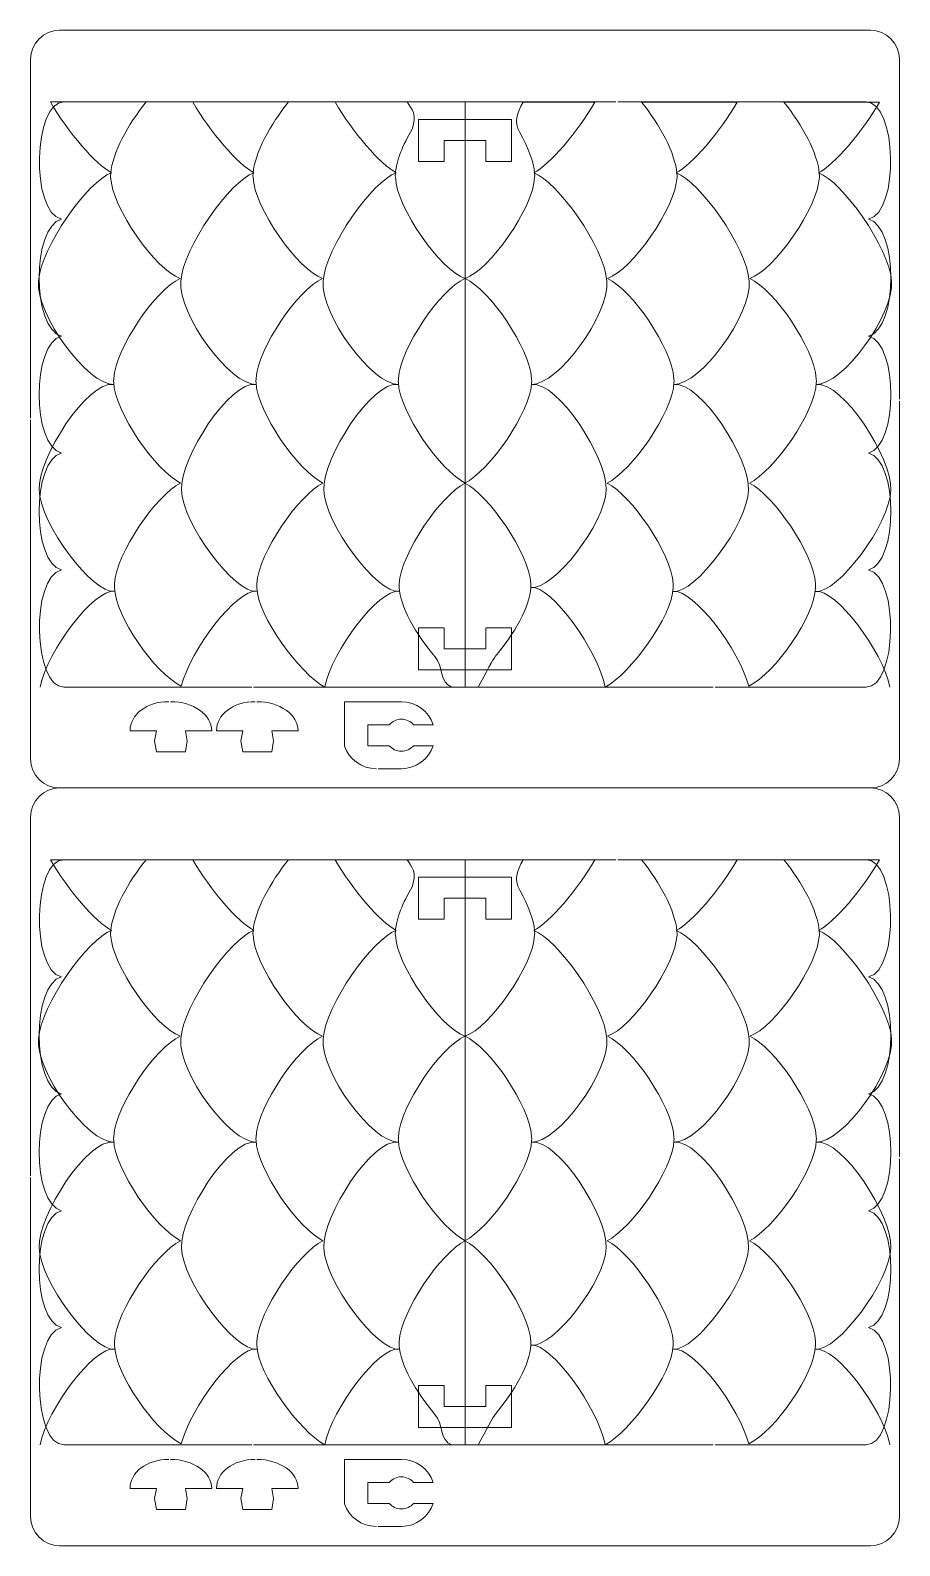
# Model space of a CAD drawing. Header units: centimetres. Extents: x -41 to 41, y -55 to 55.
# Drawn here: x -40.55 to -15.69, y 7.33 to 50.66 of the extents above; entities that cross this region are included whole.
import ezdxf

# ---------------------------------------------------------------- set-up
doc = ezdxf.new("R2010")
doc.units = ezdxf.units.CM
doc.header["$MEASUREMENT"] = 0
doc.layers.add('layer 1', color=7, linetype='Continuous')

msp = doc.modelspace()

# ---------------------------------------------------------------- linework, layer by layer
at = {"layer": 'layer 1', "color": 250, "lineweight": 9}
for points, knots in [([(-40.53653, 39.57128), (-40.53653, 39.57128), (-40.53653, 49.8269), (-40.53653, 49.8269), (-40.53653, 49.8269), (-40.53653, 50.28705), (-40.16585, 50.66023), (-39.70875, 50.66023), (-39.70875, 50.66023), (-39.70875, 50.66023), (-16.53098, 50.66023), (-16.53098, 50.66023), (-16.53098, 50.66023), (-16.07388, 50.66023), (-15.7032, 50.28705), (-15.7032, 49.8269), (-15.7032, 49.8269), (-15.7032, 49.8269), (-15.7032, 40.10858), (-15.7032, 40.10858)], [0, 0, 0, 0, 0.16666667, 0.16666667, 0.16666667, 0.16666667, 0.33333333, 0.33333333, 0.33333333, 0.33333333, 0.5, 0.5, 0.5, 0.5, 0.66666667, 0.66666667, 0.66666667, 0.66666667, 1, 1, 1, 1]), ([(-34.21795, 31.87748), (-34.21795, 31.87748), (-39.58737, 31.87692), (-39.58737, 31.87692), (-39.58737, 31.87692), (-40.46885, 31.87693), (-40.54613, 35.01233), (-39.65688, 35.22862), (-39.65688, 35.22862), (-40.50463, 35.43485), (-40.50468, 38.3656), (-39.65692, 38.5719), (-39.65692, 38.5719), (-40.50465, 38.77825), (-40.50467, 41.70885), (-39.65692, 41.91518), (-39.65692, 41.91518), (-40.50465, 42.12153), (-40.50468, 45.05215), (-39.65692, 45.25847), (-39.65692, 45.25847), (-40.5461, 45.47483), (-40.46883, 48.61022), (-39.58737, 48.61022), (-39.58737, 48.61022), (-39.58737, 48.61022), (-35.68938, 48.61022), (-35.68938, 48.61022)], [0, 0, 0, 0, 0.125, 0.125, 0.125, 0.125, 0.25, 0.25, 0.25, 0.25, 0.375, 0.375, 0.375, 0.375, 0.5, 0.5, 0.5, 0.5, 0.625, 0.625, 0.625, 0.625, 0.75, 0.75, 0.75, 0.75, 1, 1, 1, 1]), ([(-21.02163, 31.87672), (-21.02163, 31.87672), (-28.11992, 31.87798), (-28.11992, 31.87798), (-28.11992, 31.87798), (-28.11992, 31.87798), (-28.11993, 32.37528), (-28.11993, 32.37528), (-28.11993, 32.37528), (-28.11993, 32.37528), (-26.7866, 32.37528), (-26.7866, 32.37528), (-26.7866, 32.37528), (-26.7866, 32.37528), (-26.7866, 33.57527), (-26.7866, 33.57527), (-26.7866, 33.57527), (-26.7866, 33.57527), (-27.51995, 33.5753), (-27.51995, 33.5753), (-27.51995, 33.5753), (-27.51995, 33.5753), (-27.51993, 32.97682), (-27.51993, 32.97682), (-27.51993, 32.97682), (-27.51993, 32.97682), (-28.71992, 32.97685), (-28.71992, 32.97685), (-28.71992, 32.97685), (-28.71992, 32.97685), (-28.71993, 33.57525), (-28.71993, 33.57525), (-28.71993, 33.57525), (-28.71993, 33.57525), (-29.45327, 33.57528), (-29.45327, 33.57528), (-29.45327, 33.57528), (-29.45327, 33.57528), (-29.45325, 32.37528), (-29.45325, 32.37528), (-29.45325, 32.37528), (-29.45325, 32.37528), (-28.11993, 32.37528), (-28.11993, 32.37528), (-28.11993, 32.37528), (-28.11993, 32.37528), (-28.11993, 47.51018), (-28.11993, 47.51018), (-28.11993, 47.51018), (-28.11993, 47.51018), (-27.5199, 47.51017), (-27.5199, 47.51017), (-27.5199, 47.51017), (-27.5199, 47.51017), (-27.51992, 46.91173), (-27.51992, 46.91173), (-27.51992, 46.91173), (-27.51992, 46.91173), (-26.7866, 46.91172), (-26.7866, 46.91172), (-26.7866, 46.91172), (-26.7866, 46.91172), (-26.7866, 48.11168), (-26.7866, 48.11168), (-26.7866, 48.11168), (-26.7866, 48.11168), (-29.45327, 48.11173), (-29.45327, 48.11173), (-29.45327, 48.11173), (-29.45327, 48.11173), (-29.45327, 46.91172), (-29.45327, 46.91172), (-29.45327, 46.91172), (-29.45327, 46.91172), (-28.71993, 46.91172), (-28.71993, 46.91172), (-28.71993, 46.91172), (-28.71993, 46.91172), (-28.71995, 47.51018), (-28.71995, 47.51018), (-28.71995, 47.51018), (-28.71995, 47.51018), (-28.11993, 47.51018), (-28.11993, 47.51018), (-28.11993, 47.51018), (-28.11993, 47.51018), (-28.11993, 48.61015), (-28.11993, 48.61015), (-28.11993, 48.61015), (-28.11993, 48.61015), (-23.80353, 48.61015), (-23.80353, 48.61015)], [0, 0, 0, 0, 0.04166667, 0.04166667, 0.04166667, 0.04166667, 0.08333333, 0.08333333, 0.08333333, 0.08333333, 0.125, 0.125, 0.125, 0.125, 0.16666667, 0.16666667, 0.16666667, 0.16666667, 0.20833333, 0.20833333, 0.20833333, 0.20833333, 0.25, 0.25, 0.25, 0.25, 0.29166667, 0.29166667, 0.29166667, 0.29166667, 0.33333333, 0.33333333, 0.33333333, 0.33333333, 0.375, 0.375, 0.375, 0.375, 0.41666667, 0.41666667, 0.41666667, 0.41666667, 0.45833333, 0.45833333, 0.45833333, 0.45833333, 0.5, 0.5, 0.5, 0.5, 0.54166667, 0.54166667, 0.54166667, 0.54166667, 0.58333333, 0.58333333, 0.58333333, 0.58333333, 0.625, 0.625, 0.625, 0.625, 0.66666667, 0.66666667, 0.66666667, 0.66666667, 0.70833333, 0.70833333, 0.70833333, 0.70833333, 0.75, 0.75, 0.75, 0.75, 0.79166667, 0.79166667, 0.79166667, 0.79166667, 0.83333333, 0.83333333, 0.83333333, 0.83333333, 0.875, 0.875, 0.875, 0.875, 0.91666667, 0.91666667, 0.91666667, 0.91666667, 1, 1, 1, 1]), ([(-23.75463, 48.61017), (-23.75463, 48.61017), (-16.6525, 48.6102), (-16.6525, 48.6102), (-16.6525, 48.6102), (-15.771, 48.61022), (-15.69375, 45.47485), (-16.58295, 45.25848), (-16.58295, 45.25848), (-15.73518, 45.05212), (-15.73522, 42.12158), (-16.58295, 41.91518), (-16.58295, 41.91518), (-15.73518, 41.70885), (-15.73522, 38.77825), (-16.58295, 38.57192), (-16.58295, 38.57192), (-15.73518, 38.3656), (-15.73522, 35.43485), (-16.58298, 35.22862), (-16.58298, 35.22862), (-15.69375, 35.01233), (-15.77102, 31.87693), (-16.6525, 31.87693), (-16.6525, 31.87693), (-16.6525, 31.87693), (-20.97202, 31.87672), (-20.97202, 31.87672)], [0, 0, 0, 0, 0.125, 0.125, 0.125, 0.125, 0.25, 0.25, 0.25, 0.25, 0.375, 0.375, 0.375, 0.375, 0.5, 0.5, 0.5, 0.5, 0.625, 0.625, 0.625, 0.625, 0.75, 0.75, 0.75, 0.75, 1, 1, 1, 1]), ([(-15.7032, 40.05898), (-15.7032, 40.05898), (-15.7032, 29.8269), (-15.7032, 29.8269), (-15.7032, 29.8269), (-15.7032, 29.36675), (-16.07388, 28.99357), (-16.53098, 28.99357), (-16.53098, 28.99357), (-16.53098, 28.99357), (-27.90187, 28.99357), (-27.90187, 28.99357), (-27.90187, 28.99357), (-27.90187, 28.99357), (-39.70875, 28.99357), (-39.70875, 28.99357), (-39.70875, 28.99357), (-40.16585, 28.99357), (-40.53653, 29.36675), (-40.53653, 29.8269), (-40.53653, 29.8269), (-40.53653, 29.8269), (-40.53653, 39.52167), (-40.53653, 39.52167)], [0, 0, 0, 0, 0.14285714, 0.14285714, 0.14285714, 0.14285714, 0.28571429, 0.28571429, 0.28571429, 0.28571429, 0.42857143, 0.42857143, 0.42857143, 0.42857143, 0.57142857, 0.57142857, 0.57142857, 0.57142857, 0.71428571, 0.71428571, 0.71428571, 0.71428571, 1, 1, 1, 1]), ([(-36.58403, 31.46168), (-37.22825, 31.46168), (-37.69317, 31.08852), (-37.69317, 30.62835), (-37.69317, 30.62835), (-37.69317, 30.62835), (-36.94317, 30.62835), (-36.94317, 30.62835), (-36.94317, 30.62835), (-36.94317, 30.62835), (-36.99317, 30.34022), (-36.99317, 30.34022), (-36.99317, 30.34022), (-36.99317, 30.34022), (-36.94317, 30.02835), (-36.94317, 30.02835), (-36.94317, 30.02835), (-36.94317, 30.02835), (-36.10983, 30.02835), (-36.10983, 30.02835), (-36.10983, 30.02835), (-36.10983, 30.02835), (-36.05983, 30.34022), (-36.05983, 30.34022), (-36.05983, 30.34022), (-36.05983, 30.34022), (-36.10983, 30.62835), (-36.10983, 30.62835), (-36.10983, 30.62835), (-36.10983, 30.62835), (-35.35983, 30.62835), (-35.35983, 30.62835), (-35.35983, 30.62835), (-35.35983, 31.08852), (-35.89145, 31.46168), (-36.53567, 31.46168)], [0, 0, 0, 0, 0.1, 0.1, 0.1, 0.1, 0.2, 0.2, 0.2, 0.2, 0.3, 0.3, 0.3, 0.3, 0.4, 0.4, 0.4, 0.4, 0.5, 0.5, 0.5, 0.5, 0.6, 0.6, 0.6, 0.6, 0.7, 0.7, 0.7, 0.7, 0.8, 0.8, 0.8, 0.8, 1, 1, 1, 1]), ([(-34.11457, 31.46168), (-34.75878, 31.46168), (-35.2237, 31.08852), (-35.2237, 30.62835), (-35.2237, 30.62835), (-35.2237, 30.62835), (-34.4737, 30.62835), (-34.4737, 30.62835), (-34.4737, 30.62835), (-34.4737, 30.62835), (-34.5237, 30.34022), (-34.5237, 30.34022), (-34.5237, 30.34022), (-34.5237, 30.34022), (-34.4737, 30.02835), (-34.4737, 30.02835), (-34.4737, 30.02835), (-34.4737, 30.02835), (-33.64037, 30.02835), (-33.64037, 30.02835), (-33.64037, 30.02835), (-33.64037, 30.02835), (-33.59037, 30.34022), (-33.59037, 30.34022), (-33.59037, 30.34022), (-33.59037, 30.34022), (-33.64037, 30.62835), (-33.64037, 30.62835), (-33.64037, 30.62835), (-33.64037, 30.62835), (-32.89037, 30.62835), (-32.89037, 30.62835), (-32.89037, 30.62835), (-32.89037, 31.08852), (-33.42198, 31.46168), (-34.0662, 31.46168)], [0, 0, 0, 0, 0.1, 0.1, 0.1, 0.1, 0.2, 0.2, 0.2, 0.2, 0.3, 0.3, 0.3, 0.3, 0.4, 0.4, 0.4, 0.4, 0.5, 0.5, 0.5, 0.5, 0.6, 0.6, 0.6, 0.6, 0.7, 0.7, 0.7, 0.7, 0.8, 0.8, 0.8, 0.8, 1, 1, 1, 1]), ([(-30.65277, 29.54502), (-31.07718, 29.54502), (-31.43715, 29.82105), (-31.5631, 30.18768), (-31.5631, 30.18768), (-31.5631, 30.18768), (-31.5631, 31.46168), (-31.5631, 31.46168), (-31.5631, 31.46168), (-31.5631, 31.46168), (-29.9381, 31.46168), (-29.9381, 31.46168), (-29.9381, 31.46168), (-29.51372, 31.46168), (-29.15378, 31.1856), (-29.0278, 30.80335), (-29.0278, 30.80335), (-29.0278, 30.80335), (-29.59165, 30.80335), (-29.59165, 30.80335), (-29.59165, 30.80335), (-29.67568, 30.90032), (-29.79973, 30.96168), (-29.9381, 30.96168), (-29.9381, 30.96168), (-30.07647, 30.96168), (-30.20052, 30.90032), (-30.28455, 30.80335), (-30.28455, 30.80335), (-30.28455, 30.80335), (-30.89643, 30.80335), (-30.89643, 30.80335), (-30.89643, 30.80335), (-30.89643, 30.80335), (-30.89643, 30.20335), (-30.89643, 30.20335), (-30.89643, 30.20335), (-30.89643, 30.20335), (-30.28462, 30.20335), (-30.28462, 30.20335), (-30.28462, 30.20335), (-30.20057, 30.10633), (-30.0765, 30.04502), (-29.9381, 30.04502), (-29.9381, 30.04502), (-29.7997, 30.04502), (-29.67563, 30.10633), (-29.59158, 30.20335), (-29.59158, 30.20335), (-29.59158, 30.20335), (-29.02777, 30.20335), (-29.02777, 30.20335), (-29.02777, 30.20335), (-29.15372, 29.82105), (-29.51368, 29.54502), (-29.9381, 29.54502), (-29.9381, 29.54502), (-29.9381, 29.54502), (-30.60437, 29.54502), (-30.60437, 29.54502)], [0, 0, 0, 0, 0.0625, 0.0625, 0.0625, 0.0625, 0.125, 0.125, 0.125, 0.125, 0.1875, 0.1875, 0.1875, 0.1875, 0.25, 0.25, 0.25, 0.25, 0.3125, 0.3125, 0.3125, 0.3125, 0.375, 0.375, 0.375, 0.375, 0.4375, 0.4375, 0.4375, 0.4375, 0.5, 0.5, 0.5, 0.5, 0.5625, 0.5625, 0.5625, 0.5625, 0.625, 0.625, 0.625, 0.625, 0.6875, 0.6875, 0.6875, 0.6875, 0.75, 0.75, 0.75, 0.75, 0.8125, 0.8125, 0.8125, 0.8125, 0.875, 0.875, 0.875, 0.875, 1, 1, 1, 1]), ([(-40.53653, 17.90462), (-40.53653, 17.90462), (-40.53653, 28.16023), (-40.53653, 28.16023), (-40.53653, 28.16023), (-40.53653, 28.62038), (-40.16585, 28.99357), (-39.70875, 28.99357), (-39.70875, 28.99357), (-39.70875, 28.99357), (-16.53098, 28.99357), (-16.53098, 28.99357), (-16.53098, 28.99357), (-16.07388, 28.99357), (-15.7032, 28.62038), (-15.7032, 28.16023), (-15.7032, 28.16023), (-15.7032, 28.16023), (-15.7032, 18.44192), (-15.7032, 18.44192)], [0, 0, 0, 0, 0.16666667, 0.16666667, 0.16666667, 0.16666667, 0.33333333, 0.33333333, 0.33333333, 0.33333333, 0.5, 0.5, 0.5, 0.5, 0.66666667, 0.66666667, 0.66666667, 0.66666667, 1, 1, 1, 1]), ([(-34.21795, 10.21082), (-34.21795, 10.21082), (-39.58737, 10.21025), (-39.58737, 10.21025), (-39.58737, 10.21025), (-40.46885, 10.21027), (-40.54613, 13.34567), (-39.65688, 13.56195), (-39.65688, 13.56195), (-40.50463, 13.76818), (-40.50468, 16.69893), (-39.65692, 16.90523), (-39.65692, 16.90523), (-40.50465, 17.11158), (-40.50467, 20.04218), (-39.65692, 20.24852), (-39.65692, 20.24852), (-40.50465, 20.45487), (-40.50468, 23.38548), (-39.65692, 23.5918), (-39.65692, 23.5918), (-40.5461, 23.80817), (-40.46883, 26.94355), (-39.58737, 26.94355), (-39.58737, 26.94355), (-39.58737, 26.94355), (-35.68938, 26.94355), (-35.68938, 26.94355)], [0, 0, 0, 0, 0.125, 0.125, 0.125, 0.125, 0.25, 0.25, 0.25, 0.25, 0.375, 0.375, 0.375, 0.375, 0.5, 0.5, 0.5, 0.5, 0.625, 0.625, 0.625, 0.625, 0.75, 0.75, 0.75, 0.75, 1, 1, 1, 1]), ([(-21.02163, 10.21005), (-21.02163, 10.21005), (-28.11992, 10.21132), (-28.11992, 10.21132), (-28.11992, 10.21132), (-28.11992, 10.21132), (-28.11993, 10.70862), (-28.11993, 10.70862), (-28.11993, 10.70862), (-28.11993, 10.70862), (-26.7866, 10.70862), (-26.7866, 10.70862), (-26.7866, 10.70862), (-26.7866, 10.70862), (-26.7866, 11.9086), (-26.7866, 11.9086), (-26.7866, 11.9086), (-26.7866, 11.9086), (-27.51995, 11.90863), (-27.51995, 11.90863), (-27.51995, 11.90863), (-27.51995, 11.90863), (-27.51993, 11.31015), (-27.51993, 11.31015), (-27.51993, 11.31015), (-27.51993, 11.31015), (-28.71992, 11.31018), (-28.71992, 11.31018), (-28.71992, 11.31018), (-28.71992, 11.31018), (-28.71993, 11.90858), (-28.71993, 11.90858), (-28.71993, 11.90858), (-28.71993, 11.90858), (-29.45327, 11.90862), (-29.45327, 11.90862), (-29.45327, 11.90862), (-29.45327, 11.90862), (-29.45325, 10.70862), (-29.45325, 10.70862), (-29.45325, 10.70862), (-29.45325, 10.70862), (-28.11993, 10.70862), (-28.11993, 10.70862), (-28.11993, 10.70862), (-28.11993, 10.70862), (-28.11993, 25.84352), (-28.11993, 25.84352), (-28.11993, 25.84352), (-28.11993, 25.84352), (-27.5199, 25.8435), (-27.5199, 25.8435), (-27.5199, 25.8435), (-27.5199, 25.8435), (-27.51992, 25.24507), (-27.51992, 25.24507), (-27.51992, 25.24507), (-27.51992, 25.24507), (-26.7866, 25.24505), (-26.7866, 25.24505), (-26.7866, 25.24505), (-26.7866, 25.24505), (-26.7866, 26.44502), (-26.7866, 26.44502), (-26.7866, 26.44502), (-26.7866, 26.44502), (-29.45327, 26.44507), (-29.45327, 26.44507), (-29.45327, 26.44507), (-29.45327, 26.44507), (-29.45327, 25.24505), (-29.45327, 25.24505), (-29.45327, 25.24505), (-29.45327, 25.24505), (-28.71993, 25.24505), (-28.71993, 25.24505), (-28.71993, 25.24505), (-28.71993, 25.24505), (-28.71995, 25.84352), (-28.71995, 25.84352), (-28.71995, 25.84352), (-28.71995, 25.84352), (-28.11993, 25.84352), (-28.11993, 25.84352), (-28.11993, 25.84352), (-28.11993, 25.84352), (-28.11993, 26.94348), (-28.11993, 26.94348), (-28.11993, 26.94348), (-28.11993, 26.94348), (-23.80353, 26.94348), (-23.80353, 26.94348)], [0, 0, 0, 0, 0.04166667, 0.04166667, 0.04166667, 0.04166667, 0.08333333, 0.08333333, 0.08333333, 0.08333333, 0.125, 0.125, 0.125, 0.125, 0.16666667, 0.16666667, 0.16666667, 0.16666667, 0.20833333, 0.20833333, 0.20833333, 0.20833333, 0.25, 0.25, 0.25, 0.25, 0.29166667, 0.29166667, 0.29166667, 0.29166667, 0.33333333, 0.33333333, 0.33333333, 0.33333333, 0.375, 0.375, 0.375, 0.375, 0.41666667, 0.41666667, 0.41666667, 0.41666667, 0.45833333, 0.45833333, 0.45833333, 0.45833333, 0.5, 0.5, 0.5, 0.5, 0.54166667, 0.54166667, 0.54166667, 0.54166667, 0.58333333, 0.58333333, 0.58333333, 0.58333333, 0.625, 0.625, 0.625, 0.625, 0.66666667, 0.66666667, 0.66666667, 0.66666667, 0.70833333, 0.70833333, 0.70833333, 0.70833333, 0.75, 0.75, 0.75, 0.75, 0.79166667, 0.79166667, 0.79166667, 0.79166667, 0.83333333, 0.83333333, 0.83333333, 0.83333333, 0.875, 0.875, 0.875, 0.875, 0.91666667, 0.91666667, 0.91666667, 0.91666667, 1, 1, 1, 1]), ([(-23.75463, 26.9435), (-23.75463, 26.9435), (-16.6525, 26.94353), (-16.6525, 26.94353), (-16.6525, 26.94353), (-15.771, 26.94355), (-15.69375, 23.80818), (-16.58295, 23.59182), (-16.58295, 23.59182), (-15.73518, 23.38545), (-15.73522, 20.45492), (-16.58295, 20.24852), (-16.58295, 20.24852), (-15.73518, 20.04218), (-15.73522, 17.11158), (-16.58295, 16.90525), (-16.58295, 16.90525), (-15.73518, 16.69893), (-15.73522, 13.76818), (-16.58298, 13.56195), (-16.58298, 13.56195), (-15.69375, 13.34567), (-15.77102, 10.21027), (-16.6525, 10.21027), (-16.6525, 10.21027), (-16.6525, 10.21027), (-20.97202, 10.21005), (-20.97202, 10.21005)], [0, 0, 0, 0, 0.125, 0.125, 0.125, 0.125, 0.25, 0.25, 0.25, 0.25, 0.375, 0.375, 0.375, 0.375, 0.5, 0.5, 0.5, 0.5, 0.625, 0.625, 0.625, 0.625, 0.75, 0.75, 0.75, 0.75, 1, 1, 1, 1]), ([(-15.7032, 18.39232), (-15.7032, 18.39232), (-15.7032, 8.16023), (-15.7032, 8.16023), (-15.7032, 8.16023), (-15.7032, 7.70008), (-16.07388, 7.3269), (-16.53098, 7.3269), (-16.53098, 7.3269), (-16.53098, 7.3269), (-27.90187, 7.3269), (-27.90187, 7.3269), (-27.90187, 7.3269), (-27.90187, 7.3269), (-39.70875, 7.3269), (-39.70875, 7.3269), (-39.70875, 7.3269), (-40.16585, 7.3269), (-40.53653, 7.70008), (-40.53653, 8.16023), (-40.53653, 8.16023), (-40.53653, 8.16023), (-40.53653, 17.855), (-40.53653, 17.855)], [0, 0, 0, 0, 0.14285714, 0.14285714, 0.14285714, 0.14285714, 0.28571429, 0.28571429, 0.28571429, 0.28571429, 0.42857143, 0.42857143, 0.42857143, 0.42857143, 0.57142857, 0.57142857, 0.57142857, 0.57142857, 0.71428571, 0.71428571, 0.71428571, 0.71428571, 1, 1, 1, 1]), ([(-36.58403, 9.79502), (-37.22825, 9.79502), (-37.69317, 9.42185), (-37.69317, 8.96168), (-37.69317, 8.96168), (-37.69317, 8.96168), (-36.94317, 8.96168), (-36.94317, 8.96168), (-36.94317, 8.96168), (-36.94317, 8.96168), (-36.99317, 8.67355), (-36.99317, 8.67355), (-36.99317, 8.67355), (-36.99317, 8.67355), (-36.94317, 8.36168), (-36.94317, 8.36168), (-36.94317, 8.36168), (-36.94317, 8.36168), (-36.10983, 8.36168), (-36.10983, 8.36168), (-36.10983, 8.36168), (-36.10983, 8.36168), (-36.05983, 8.67355), (-36.05983, 8.67355), (-36.05983, 8.67355), (-36.05983, 8.67355), (-36.10983, 8.96168), (-36.10983, 8.96168), (-36.10983, 8.96168), (-36.10983, 8.96168), (-35.35983, 8.96168), (-35.35983, 8.96168), (-35.35983, 8.96168), (-35.35983, 9.42185), (-35.89145, 9.79502), (-36.53567, 9.79502)], [0, 0, 0, 0, 0.1, 0.1, 0.1, 0.1, 0.2, 0.2, 0.2, 0.2, 0.3, 0.3, 0.3, 0.3, 0.4, 0.4, 0.4, 0.4, 0.5, 0.5, 0.5, 0.5, 0.6, 0.6, 0.6, 0.6, 0.7, 0.7, 0.7, 0.7, 0.8, 0.8, 0.8, 0.8, 1, 1, 1, 1]), ([(-34.11457, 9.79502), (-34.75878, 9.79502), (-35.2237, 9.42185), (-35.2237, 8.96168), (-35.2237, 8.96168), (-35.2237, 8.96168), (-34.4737, 8.96168), (-34.4737, 8.96168), (-34.4737, 8.96168), (-34.4737, 8.96168), (-34.5237, 8.67355), (-34.5237, 8.67355), (-34.5237, 8.67355), (-34.5237, 8.67355), (-34.4737, 8.36168), (-34.4737, 8.36168), (-34.4737, 8.36168), (-34.4737, 8.36168), (-33.64037, 8.36168), (-33.64037, 8.36168), (-33.64037, 8.36168), (-33.64037, 8.36168), (-33.59037, 8.67355), (-33.59037, 8.67355), (-33.59037, 8.67355), (-33.59037, 8.67355), (-33.64037, 8.96168), (-33.64037, 8.96168), (-33.64037, 8.96168), (-33.64037, 8.96168), (-32.89037, 8.96168), (-32.89037, 8.96168), (-32.89037, 8.96168), (-32.89037, 9.42185), (-33.42198, 9.79502), (-34.0662, 9.79502)], [0, 0, 0, 0, 0.1, 0.1, 0.1, 0.1, 0.2, 0.2, 0.2, 0.2, 0.3, 0.3, 0.3, 0.3, 0.4, 0.4, 0.4, 0.4, 0.5, 0.5, 0.5, 0.5, 0.6, 0.6, 0.6, 0.6, 0.7, 0.7, 0.7, 0.7, 0.8, 0.8, 0.8, 0.8, 1, 1, 1, 1]), ([(-30.65277, 7.87835), (-31.07718, 7.87835), (-31.43715, 8.15438), (-31.5631, 8.52102), (-31.5631, 8.52102), (-31.5631, 8.52102), (-31.5631, 9.79502), (-31.5631, 9.79502), (-31.5631, 9.79502), (-31.5631, 9.79502), (-29.9381, 9.79502), (-29.9381, 9.79502), (-29.9381, 9.79502), (-29.51372, 9.79502), (-29.15378, 9.51893), (-29.0278, 9.13668), (-29.0278, 9.13668), (-29.0278, 9.13668), (-29.59165, 9.13668), (-29.59165, 9.13668), (-29.59165, 9.13668), (-29.67568, 9.23365), (-29.79973, 9.29502), (-29.9381, 9.29502), (-29.9381, 9.29502), (-30.07647, 9.29502), (-30.20052, 9.23365), (-30.28455, 9.13668), (-30.28455, 9.13668), (-30.28455, 9.13668), (-30.89643, 9.13668), (-30.89643, 9.13668), (-30.89643, 9.13668), (-30.89643, 9.13668), (-30.89643, 8.53668), (-30.89643, 8.53668), (-30.89643, 8.53668), (-30.89643, 8.53668), (-30.28462, 8.53668), (-30.28462, 8.53668), (-30.28462, 8.53668), (-30.20057, 8.43967), (-30.0765, 8.37835), (-29.9381, 8.37835), (-29.9381, 8.37835), (-29.7997, 8.37835), (-29.67563, 8.43967), (-29.59158, 8.53668), (-29.59158, 8.53668), (-29.59158, 8.53668), (-29.02777, 8.53668), (-29.02777, 8.53668), (-29.02777, 8.53668), (-29.15372, 8.15438), (-29.51368, 7.87835), (-29.9381, 7.87835), (-29.9381, 7.87835), (-29.9381, 7.87835), (-30.60437, 7.87835), (-30.60437, 7.87835)], [0, 0, 0, 0, 0.0625, 0.0625, 0.0625, 0.0625, 0.125, 0.125, 0.125, 0.125, 0.1875, 0.1875, 0.1875, 0.1875, 0.25, 0.25, 0.25, 0.25, 0.3125, 0.3125, 0.3125, 0.3125, 0.375, 0.375, 0.375, 0.375, 0.4375, 0.4375, 0.4375, 0.4375, 0.5, 0.5, 0.5, 0.5, 0.5625, 0.5625, 0.5625, 0.5625, 0.625, 0.625, 0.625, 0.625, 0.6875, 0.6875, 0.6875, 0.6875, 0.75, 0.75, 0.75, 0.75, 0.8125, 0.8125, 0.8125, 0.8125, 0.875, 0.875, 0.875, 0.875, 1, 1, 1, 1])]:
    msp.add_open_spline(points, degree=3, knots=knots, dxfattribs=at)
at = {"layer": 'layer 1', "color": 114, "lineweight": 9}
for points in [[(-15.97162, 31.8769), (-16.18158, 32.91398), (-17.51, 34.68515), (-18.10488, 34.616), (-18.10488, 34.616), (-17.47388, 34.52825), (-15.97572, 36.5531), (-15.94277, 37.51445), (-15.94277, 37.51445), (-15.91172, 38.4272), (-17.31388, 40.62882), (-18.08227, 40.5337), (-18.08227, 40.5337), (-17.33385, 40.50665), (-15.85615, 42.52585), (-15.92395, 43.48513), (-15.92395, 43.48513), (-15.99272, 44.45652), (-17.34993, 46.3549), (-18.01485, 46.58365), (-18.01485, 46.58365), (-17.57522, 46.81992), (-16.7578, 47.74557), (-16.27328, 48.6081), (-16.27328, 48.6081), (-16.27328, 48.6081), (-19.00573, 48.60813), (-19.00573, 48.60813), (-19.00573, 48.60813), (-18.49553, 47.98312), (-18.0325, 47.13062), (-17.99275, 46.56895), (-17.99275, 46.56895), (-17.99018, 46.5325), (-17.98942, 46.4973), (-17.99057, 46.46363), (-17.99057, 46.46363), (-18.02083, 45.58012), (-19.28875, 43.79825), (-19.97718, 43.56545), (-19.97718, 43.56545), (-19.27487, 43.23838), (-18.14133, 41.58237), (-18.07867, 40.69685), (-18.07867, 40.69685), (-18.0761, 40.66038), (-18.07532, 40.62523), (-18.07647, 40.59152), (-18.07647, 40.59152), (-18.10563, 39.7406), (-19.28287, 38.05628), (-19.99102, 37.71155), (-19.99102, 37.71155), (-19.29572, 37.37277), (-18.16235, 35.71693), (-18.09967, 34.83147), (-18.09967, 34.83147), (-18.0971, 34.795), (-18.09632, 34.75982), (-18.09748, 34.72615), (-18.09748, 34.72615), (-18.12587, 33.9008), (-19.23625, 32.29115), (-20.00843, 31.90693), (-20.00843, 31.90693), (-20.27838, 32.9405), (-21.57898, 34.68515), (-22.17387, 34.616), (-22.17387, 34.616), (-21.54285, 34.52825), (-20.0447, 36.5531), (-20.01175, 37.51445), (-20.01175, 37.51445), (-19.98068, 38.4272), (-21.38287, 40.62882), (-22.15123, 40.5337), (-22.15123, 40.5337), (-21.40283, 40.50665), (-19.92513, 42.52585), (-19.99293, 43.48513), (-19.99293, 43.48513), (-20.0617, 44.45652), (-21.4189, 46.3549), (-22.08383, 46.58365), (-22.08383, 46.58365), (-21.6442, 46.81992), (-20.82677, 47.74557), (-20.34225, 48.6081), (-20.34225, 48.6081), (-20.34225, 48.6081), (-23.07472, 48.60813), (-23.07472, 48.60813), (-23.07472, 48.60813), (-22.56452, 47.98312), (-22.10147, 47.13062), (-22.06173, 46.56895), (-22.06173, 46.56895), (-22.05917, 46.5325), (-22.05838, 46.4973), (-22.05953, 46.46363), (-22.05953, 46.46363), (-22.08982, 45.58012), (-23.35772, 43.79825), (-24.04615, 43.56545), (-24.04615, 43.56545), (-23.34383, 43.23838), (-22.21032, 41.58237), (-22.14763, 40.69685), (-22.14763, 40.69685), (-22.14507, 40.66038), (-22.1443, 40.62523), (-22.14545, 40.59152), (-22.14545, 40.59152), (-22.1746, 39.7406), (-23.35185, 38.05628), (-24.06, 37.71155), (-24.06, 37.71155), (-23.3647, 37.37277), (-22.23133, 35.71693), (-22.16865, 34.83147), (-22.16865, 34.83147), (-22.16608, 34.795), (-22.1653, 34.75982), (-22.16645, 34.72615), (-22.16645, 34.72615), (-22.19483, 33.90083), (-23.39738, 32.25763), (-24.10957, 31.8769), (-24.10957, 31.8769), (-24.31955, 32.91398), (-25.64055, 34.7953), (-26.23543, 34.72615), (-26.23543, 34.72615), (-25.60442, 34.63842), (-24.11367, 36.5531), (-24.08073, 37.51445), (-24.08073, 37.51445), (-24.04967, 38.4272), (-25.45183, 40.62882), (-26.22022, 40.5337), (-26.22022, 40.5337), (-25.4718, 40.50665), (-23.9941, 42.52585), (-24.06192, 43.48513), (-24.06192, 43.48513), (-24.13067, 44.45652), (-25.48788, 46.3549), (-26.1528, 46.58365), (-26.1528, 46.58365), (-25.71318, 46.81992), (-24.89575, 47.74557), (-24.41123, 48.6081), (-24.41123, 48.6081), (-24.41123, 48.6081), (-26.46158, 48.6081), (-26.46158, 48.6081), (-26.46158, 48.6081), (-26.62443, 48.27895), (-26.73448, 48.0631), (-26.55285, 47.7372), (-26.55285, 47.7372), (-26.31882, 47.31738), (-26.15372, 46.89433), (-26.1307, 46.56895), (-26.1307, 46.56895), (-26.12813, 46.5325), (-26.12737, 46.4973), (-26.12852, 46.46363), (-26.12852, 46.46363), (-26.15878, 45.58012), (-27.4267, 43.79825), (-28.11513, 43.56545), (-28.11513, 43.56545), (-27.41282, 43.23838), (-26.2793, 41.58237), (-26.21662, 40.69685), (-26.21662, 40.69685), (-26.21405, 40.66038), (-26.21327, 40.62523), (-26.21442, 40.59152), (-26.21442, 40.59152), (-26.24358, 39.7406), (-27.42083, 38.05628), (-28.12897, 37.71155), (-28.12897, 37.71155), (-27.43367, 37.37277), (-26.3003, 35.71693), (-26.23762, 34.83147), (-26.23762, 34.83147), (-26.23505, 34.795), (-26.23428, 34.75975), (-26.23543, 34.72615), (-26.23543, 34.72615), (-26.25347, 34.20025), (-26.73335, 33.37395), (-27.25967, 32.74957), (-27.25967, 32.74957), (-27.29135, 32.71198), (-27.54163, 32.26513), (-27.7391, 31.87692), (-27.7391, 31.87692), (-27.7391, 31.87692), (-28.50065, 31.87902), (-28.50065, 31.87902), (-28.50065, 31.87902), (-28.84482, 31.99873), (-28.74268, 32.47103), (-28.9783, 32.74955), (-28.9783, 32.74955), (-29.50738, 33.37495), (-29.9862, 34.20007), (-30.00433, 34.72827), (-30.00433, 34.72827), (-30.00548, 34.76188), (-30.0047, 34.79712), (-30.00213, 34.83357), (-30.00213, 34.83357), (-29.93945, 35.71903), (-28.80608, 37.37487), (-28.11078, 37.71365), (-28.11078, 37.71365), (-28.81893, 38.05838), (-29.99618, 39.7427), (-30.02533, 40.59363), (-30.02533, 40.59363), (-30.02648, 40.62735), (-30.02572, 40.6625), (-30.02315, 40.69895), (-30.02315, 40.69895), (-29.96047, 41.58447), (-28.82695, 43.24048), (-28.12462, 43.56755), (-28.12462, 43.56755), (-28.81307, 43.80037), (-30.08097, 45.58223), (-30.11125, 46.46573), (-30.11125, 46.46573), (-30.1124, 46.4994), (-30.11162, 46.5346), (-30.10905, 46.57107), (-30.10905, 46.57107), (-30.08433, 46.9204), (-29.89585, 47.3823), (-29.6341, 47.83197), (-29.6341, 47.83197), (-29.48605, 48.24067), (-29.635, 48.40612), (-29.7755, 48.61022), (-29.7755, 48.61022), (-29.7755, 48.61022), (-31.82852, 48.61022), (-31.82852, 48.61022), (-31.82852, 48.61022), (-31.344, 47.74767), (-30.52658, 46.82203), (-30.08695, 46.58577), (-30.08695, 46.58577), (-30.75187, 46.35702), (-32.10908, 44.45862), (-32.17785, 43.48725), (-32.17785, 43.48725), (-32.24565, 42.52795), (-30.76795, 40.50875), (-30.01953, 40.5358), (-30.01953, 40.5358), (-30.78792, 40.63093), (-32.1901, 38.4293), (-32.15903, 37.51655), (-32.15903, 37.51655), (-32.12608, 36.5552), (-30.62793, 34.53035), (-29.99692, 34.6181), (-29.99692, 34.6181), (-30.5918, 34.68725), (-31.92022, 32.91608), (-32.1302, 31.879), (-32.1302, 31.879), (-32.84238, 32.25973), (-34.04492, 33.90295), (-34.0733, 34.72827), (-34.0733, 34.72827), (-34.07445, 34.76192), (-34.07368, 34.79712), (-34.07112, 34.83357), (-34.07112, 34.83357), (-34.00843, 35.71903), (-32.87507, 37.37487), (-32.17977, 37.71365), (-32.17977, 37.71365), (-32.8879, 38.05838), (-34.06515, 39.7427), (-34.09432, 40.59363), (-34.09432, 40.59363), (-34.09547, 40.62735), (-34.09468, 40.6625), (-34.09212, 40.69895), (-34.09212, 40.69895), (-34.02945, 41.58447), (-32.89592, 43.24048), (-32.1936, 43.56755), (-32.1936, 43.56755), (-32.88203, 43.80037), (-34.14995, 45.58223), (-34.18022, 46.46573), (-34.18022, 46.46573), (-34.18137, 46.4994), (-34.1806, 46.5346), (-34.17803, 46.57107), (-34.17803, 46.57107), (-34.13828, 47.13272), (-33.67525, 47.98523), (-33.16505, 48.61023), (-33.16505, 48.61023), (-33.16505, 48.61023), (-35.8975, 48.61022), (-35.8975, 48.61022), (-35.8975, 48.61022), (-35.41298, 47.74767), (-34.59555, 46.82203), (-34.15593, 46.58577), (-34.15593, 46.58577), (-34.82085, 46.35702), (-36.17807, 44.45862), (-36.24683, 43.48725), (-36.24683, 43.48725), (-36.31463, 42.52795), (-34.83693, 40.50875), (-34.08852, 40.5358), (-34.08852, 40.5358), (-34.8569, 40.63093), (-36.25907, 38.4293), (-36.228, 37.51655), (-36.228, 37.51655), (-36.19507, 36.5552), (-34.6969, 34.53035), (-34.06588, 34.6181), (-34.06588, 34.6181), (-34.66078, 34.68725), (-35.96137, 32.9426), (-36.23133, 31.90903), (-36.23133, 31.90903), (-37.00352, 32.29327), (-38.1139, 33.9029), (-38.14228, 34.72827), (-38.14228, 34.72827), (-38.14345, 34.76192), (-38.14265, 34.79712), (-38.14008, 34.83357), (-38.14008, 34.83357), (-38.07742, 35.71903), (-36.94403, 37.37487), (-36.24875, 37.71365), (-36.24875, 37.71365), (-36.95688, 38.05838), (-38.13413, 39.7427), (-38.16328, 40.59363), (-38.16328, 40.59363), (-38.16445, 40.62735), (-38.16367, 40.6625), (-38.1611, 40.69895), (-38.1611, 40.69895), (-38.09842, 41.58447), (-36.9649, 43.24048), (-36.26258, 43.56755), (-36.26258, 43.56755), (-36.95102, 43.80037), (-38.21892, 45.58223), (-38.2492, 46.46573), (-38.2492, 46.46573), (-38.25035, 46.4994), (-38.24957, 46.5346), (-38.247, 46.57107), (-38.247, 46.57107), (-38.20727, 47.13272), (-37.74422, 47.98523), (-37.23403, 48.61023), (-37.23403, 48.61023), (-37.23403, 48.61023), (-39.96648, 48.61022), (-39.96648, 48.61022), (-39.96648, 48.61022), (-39.48197, 47.74767), (-38.66453, 46.82203), (-38.2249, 46.58577), (-38.2249, 46.58577), (-38.88983, 46.35702), (-40.24703, 44.45862), (-40.3158, 43.48725), (-40.3158, 43.48725), (-40.3836, 42.52795), (-38.9059, 40.50875), (-38.1575, 40.5358), (-38.1575, 40.5358), (-38.92587, 40.63093), (-40.32805, 38.4293), (-40.29698, 37.51655), (-40.29698, 37.51655), (-40.26403, 36.5552), (-38.76588, 34.53035), (-38.13487, 34.6181), (-38.13487, 34.6181), (-38.72975, 34.68725), (-40.05817, 32.91608), (-40.26815, 31.879)], [(-15.97162, 10.21023), (-16.18158, 11.24732), (-17.51, 13.01848), (-18.10488, 12.94933), (-18.10488, 12.94933), (-17.47388, 12.86158), (-15.97572, 14.88643), (-15.94277, 15.84778), (-15.94277, 15.84778), (-15.91172, 16.76053), (-17.31388, 18.96215), (-18.08227, 18.86703), (-18.08227, 18.86703), (-17.33385, 18.83998), (-15.85615, 20.85918), (-15.92395, 21.81847), (-15.92395, 21.81847), (-15.99272, 22.78985), (-17.34993, 24.68823), (-18.01485, 24.91698), (-18.01485, 24.91698), (-17.57522, 25.15325), (-16.7578, 26.0789), (-16.27328, 26.94143), (-16.27328, 26.94143), (-16.27328, 26.94143), (-19.00573, 26.94147), (-19.00573, 26.94147), (-19.00573, 26.94147), (-18.49553, 26.31645), (-18.0325, 25.46395), (-17.99275, 24.90228), (-17.99275, 24.90228), (-17.99018, 24.86583), (-17.98942, 24.83063), (-17.99057, 24.79697), (-17.99057, 24.79697), (-18.02083, 23.91345), (-19.28875, 22.13158), (-19.97718, 21.89878), (-19.97718, 21.89878), (-19.27487, 21.57172), (-18.14133, 19.9157), (-18.07867, 19.03018), (-18.07867, 19.03018), (-18.0761, 18.99372), (-18.07532, 18.95857), (-18.07647, 18.92485), (-18.07647, 18.92485), (-18.10563, 18.07393), (-19.28287, 16.38962), (-19.99102, 16.04488), (-19.99102, 16.04488), (-19.29572, 15.7061), (-18.16235, 14.05027), (-18.09967, 13.1648), (-18.09967, 13.1648), (-18.0971, 13.12833), (-18.09632, 13.09315), (-18.09748, 13.05948), (-18.09748, 13.05948), (-18.12587, 12.23413), (-19.23625, 10.62448), (-20.00843, 10.24027), (-20.00843, 10.24027), (-20.27838, 11.27383), (-21.57898, 13.01848), (-22.17387, 12.94933), (-22.17387, 12.94933), (-21.54285, 12.86158), (-20.0447, 14.88643), (-20.01175, 15.84778), (-20.01175, 15.84778), (-19.98068, 16.76053), (-21.38287, 18.96215), (-22.15123, 18.86703), (-22.15123, 18.86703), (-21.40283, 18.83998), (-19.92513, 20.85918), (-19.99293, 21.81847), (-19.99293, 21.81847), (-20.0617, 22.78985), (-21.4189, 24.68823), (-22.08383, 24.91698), (-22.08383, 24.91698), (-21.6442, 25.15325), (-20.82677, 26.0789), (-20.34225, 26.94143), (-20.34225, 26.94143), (-20.34225, 26.94143), (-23.07472, 26.94147), (-23.07472, 26.94147), (-23.07472, 26.94147), (-22.56452, 26.31645), (-22.10147, 25.46395), (-22.06173, 24.90228), (-22.06173, 24.90228), (-22.05917, 24.86583), (-22.05838, 24.83063), (-22.05953, 24.79697), (-22.05953, 24.79697), (-22.08982, 23.91345), (-23.35772, 22.13158), (-24.04615, 21.89878), (-24.04615, 21.89878), (-23.34383, 21.57172), (-22.21032, 19.9157), (-22.14763, 19.03018), (-22.14763, 19.03018), (-22.14507, 18.99372), (-22.1443, 18.95857), (-22.14545, 18.92485), (-22.14545, 18.92485), (-22.1746, 18.07393), (-23.35185, 16.38962), (-24.06, 16.04488), (-24.06, 16.04488), (-23.3647, 15.7061), (-22.23133, 14.05027), (-22.16865, 13.1648), (-22.16865, 13.1648), (-22.16608, 13.12833), (-22.1653, 13.09315), (-22.16645, 13.05948), (-22.16645, 13.05948), (-22.19483, 12.23417), (-23.39738, 10.59097), (-24.10957, 10.21023), (-24.10957, 10.21023), (-24.31955, 11.24732), (-25.64055, 13.12863), (-26.23543, 13.05948), (-26.23543, 13.05948), (-25.60442, 12.97175), (-24.11367, 14.88643), (-24.08073, 15.84778), (-24.08073, 15.84778), (-24.04967, 16.76053), (-25.45183, 18.96215), (-26.22022, 18.86703), (-26.22022, 18.86703), (-25.4718, 18.83998), (-23.9941, 20.85918), (-24.06192, 21.81847), (-24.06192, 21.81847), (-24.13067, 22.78985), (-25.48788, 24.68823), (-26.1528, 24.91698), (-26.1528, 24.91698), (-25.71318, 25.15325), (-24.89575, 26.0789), (-24.41123, 26.94143), (-24.41123, 26.94143), (-24.41123, 26.94143), (-26.46158, 26.94143), (-26.46158, 26.94143), (-26.46158, 26.94143), (-26.62443, 26.61228), (-26.73448, 26.39643), (-26.55285, 26.07053), (-26.55285, 26.07053), (-26.31882, 25.65072), (-26.15372, 25.22767), (-26.1307, 24.90228), (-26.1307, 24.90228), (-26.12813, 24.86583), (-26.12737, 24.83063), (-26.12852, 24.79697), (-26.12852, 24.79697), (-26.15878, 23.91345), (-27.4267, 22.13158), (-28.11513, 21.89878), (-28.11513, 21.89878), (-27.41282, 21.57172), (-26.2793, 19.9157), (-26.21662, 19.03018), (-26.21662, 19.03018), (-26.21405, 18.99372), (-26.21327, 18.95857), (-26.21442, 18.92485), (-26.21442, 18.92485), (-26.24358, 18.07393), (-27.42083, 16.38962), (-28.12897, 16.04488), (-28.12897, 16.04488), (-27.43367, 15.7061), (-26.3003, 14.05027), (-26.23762, 13.1648), (-26.23762, 13.1648), (-26.23505, 13.12833), (-26.23428, 13.09308), (-26.23543, 13.05948), (-26.23543, 13.05948), (-26.25347, 12.53358), (-26.73335, 11.70728), (-27.25967, 11.0829), (-27.25967, 11.0829), (-27.29135, 11.04532), (-27.54163, 10.59847), (-27.7391, 10.21025), (-27.7391, 10.21025), (-27.7391, 10.21025), (-28.50065, 10.21235), (-28.50065, 10.21235), (-28.50065, 10.21235), (-28.84482, 10.33207), (-28.74268, 10.80437), (-28.9783, 11.08288), (-28.9783, 11.08288), (-29.50738, 11.70828), (-29.9862, 12.5334), (-30.00433, 13.0616), (-30.00433, 13.0616), (-30.00548, 13.09522), (-30.0047, 13.13045), (-30.00213, 13.1669), (-30.00213, 13.1669), (-29.93945, 14.05237), (-28.80608, 15.7082), (-28.11078, 16.04698), (-28.11078, 16.04698), (-28.81893, 16.39172), (-29.99618, 18.07603), (-30.02533, 18.92697), (-30.02533, 18.92697), (-30.02648, 18.96068), (-30.02572, 18.99583), (-30.02315, 19.03228), (-30.02315, 19.03228), (-29.96047, 19.9178), (-28.82695, 21.57382), (-28.12462, 21.90088), (-28.12462, 21.90088), (-28.81307, 22.1337), (-30.08097, 23.91557), (-30.11125, 24.79907), (-30.11125, 24.79907), (-30.1124, 24.83273), (-30.11162, 24.86793), (-30.10905, 24.9044), (-30.10905, 24.9044), (-30.08433, 25.25373), (-29.89585, 25.71563), (-29.6341, 26.1653), (-29.6341, 26.1653), (-29.48605, 26.574), (-29.635, 26.73945), (-29.7755, 26.94355), (-29.7755, 26.94355), (-29.7755, 26.94355), (-31.82852, 26.94355), (-31.82852, 26.94355), (-31.82852, 26.94355), (-31.344, 26.081), (-30.52658, 25.15537), (-30.08695, 24.9191), (-30.08695, 24.9191), (-30.75187, 24.69035), (-32.10908, 22.79195), (-32.17785, 21.82058), (-32.17785, 21.82058), (-32.24565, 20.86128), (-30.76795, 18.84208), (-30.01953, 18.86913), (-30.01953, 18.86913), (-30.78792, 18.96427), (-32.1901, 16.76263), (-32.15903, 15.84988), (-32.15903, 15.84988), (-32.12608, 14.88853), (-30.62793, 12.86368), (-29.99692, 12.95143), (-29.99692, 12.95143), (-30.5918, 13.02058), (-31.92022, 11.24942), (-32.1302, 10.21233), (-32.1302, 10.21233), (-32.84238, 10.59307), (-34.04492, 12.23628), (-34.0733, 13.0616), (-34.0733, 13.0616), (-34.07445, 13.09525), (-34.07368, 13.13045), (-34.07112, 13.1669), (-34.07112, 13.1669), (-34.00843, 14.05237), (-32.87507, 15.7082), (-32.17977, 16.04698), (-32.17977, 16.04698), (-32.8879, 16.39172), (-34.06515, 18.07603), (-34.09432, 18.92697), (-34.09432, 18.92697), (-34.09547, 18.96068), (-34.09468, 18.99583), (-34.09212, 19.03228), (-34.09212, 19.03228), (-34.02945, 19.9178), (-32.89592, 21.57382), (-32.1936, 21.90088), (-32.1936, 21.90088), (-32.88203, 22.1337), (-34.14995, 23.91557), (-34.18022, 24.79907), (-34.18022, 24.79907), (-34.18137, 24.83273), (-34.1806, 24.86793), (-34.17803, 24.9044), (-34.17803, 24.9044), (-34.13828, 25.46605), (-33.67525, 26.31857), (-33.16505, 26.94357), (-33.16505, 26.94357), (-33.16505, 26.94357), (-35.8975, 26.94355), (-35.8975, 26.94355), (-35.8975, 26.94355), (-35.41298, 26.081), (-34.59555, 25.15537), (-34.15593, 24.9191), (-34.15593, 24.9191), (-34.82085, 24.69035), (-36.17807, 22.79195), (-36.24683, 21.82058), (-36.24683, 21.82058), (-36.31463, 20.86128), (-34.83693, 18.84208), (-34.08852, 18.86913), (-34.08852, 18.86913), (-34.8569, 18.96427), (-36.25907, 16.76263), (-36.228, 15.84988), (-36.228, 15.84988), (-36.19507, 14.88853), (-34.6969, 12.86368), (-34.06588, 12.95143), (-34.06588, 12.95143), (-34.66078, 13.02058), (-35.96137, 11.27593), (-36.23133, 10.24237), (-36.23133, 10.24237), (-37.00352, 10.6266), (-38.1139, 12.23623), (-38.14228, 13.0616), (-38.14228, 13.0616), (-38.14345, 13.09525), (-38.14265, 13.13045), (-38.14008, 13.1669), (-38.14008, 13.1669), (-38.07742, 14.05237), (-36.94403, 15.7082), (-36.24875, 16.04698), (-36.24875, 16.04698), (-36.95688, 16.39172), (-38.13413, 18.07603), (-38.16328, 18.92697), (-38.16328, 18.92697), (-38.16445, 18.96068), (-38.16367, 18.99583), (-38.1611, 19.03228), (-38.1611, 19.03228), (-38.09842, 19.9178), (-36.9649, 21.57382), (-36.26258, 21.90088), (-36.26258, 21.90088), (-36.95102, 22.1337), (-38.21892, 23.91557), (-38.2492, 24.79907), (-38.2492, 24.79907), (-38.25035, 24.83273), (-38.24957, 24.86793), (-38.247, 24.9044), (-38.247, 24.9044), (-38.20727, 25.46605), (-37.74422, 26.31857), (-37.23403, 26.94357), (-37.23403, 26.94357), (-37.23403, 26.94357), (-39.96648, 26.94355), (-39.96648, 26.94355), (-39.96648, 26.94355), (-39.48197, 26.081), (-38.66453, 25.15537), (-38.2249, 24.9191), (-38.2249, 24.9191), (-38.88983, 24.69035), (-40.24703, 22.79195), (-40.3158, 21.82058), (-40.3158, 21.82058), (-40.3836, 20.86128), (-38.9059, 18.84208), (-38.1575, 18.86913), (-38.1575, 18.86913), (-38.92587, 18.96427), (-40.32805, 16.76263), (-40.29698, 15.84988), (-40.29698, 15.84988), (-40.26403, 14.88853), (-38.76588, 12.86368), (-38.13487, 12.95143), (-38.13487, 12.95143), (-38.72975, 13.02058), (-40.05817, 11.24942), (-40.26815, 10.21233)]]:
    msp.add_open_spline(points, degree=3, knots=[0, 0, 0, 0, 0.00980392, 0.00980392, 0.00980392, 0.00980392, 0.01960784, 0.01960784, 0.01960784, 0.01960784, 0.02941176, 0.02941176, 0.02941176, 0.02941176, 0.03921569, 0.03921569, 0.03921569, 0.03921569, 0.04901961, 0.04901961, 0.04901961, 0.04901961, 0.05882353, 0.05882353, 0.05882353, 0.05882353, 0.06862745, 0.06862745, 0.06862745, 0.06862745, 0.07843137, 0.07843137, 0.07843137, 0.07843137, 0.08823529, 0.08823529, 0.08823529, 0.08823529, 0.09803922, 0.09803922, 0.09803922, 0.09803922, 0.10784314, 0.10784314, 0.10784314, 0.10784314, 0.11764706, 0.11764706, 0.11764706, 0.11764706, 0.12745098, 0.12745098, 0.12745098, 0.12745098, 0.1372549, 0.1372549, 0.1372549, 0.1372549, 0.14705882, 0.14705882, 0.14705882, 0.14705882, 0.15686275, 0.15686275, 0.15686275, 0.15686275, 0.16666667, 0.16666667, 0.16666667, 0.16666667, 0.17647059, 0.17647059, 0.17647059, 0.17647059, 0.18627451, 0.18627451, 0.18627451, 0.18627451, 0.19607843, 0.19607843, 0.19607843, 0.19607843, 0.20588235, 0.20588235, 0.20588235, 0.20588235, 0.21568627, 0.21568627, 0.21568627, 0.21568627, 0.2254902, 0.2254902, 0.2254902, 0.2254902, 0.23529412, 0.23529412, 0.23529412, 0.23529412, 0.24509804, 0.24509804, 0.24509804, 0.24509804, 0.25490196, 0.25490196, 0.25490196, 0.25490196, 0.26470588, 0.26470588, 0.26470588, 0.26470588, 0.2745098, 0.2745098, 0.2745098, 0.2745098, 0.28431373, 0.28431373, 0.28431373, 0.28431373, 0.29411765, 0.29411765, 0.29411765, 0.29411765, 0.30392157, 0.30392157, 0.30392157, 0.30392157, 0.31372549, 0.31372549, 0.31372549, 0.31372549, 0.32352941, 0.32352941, 0.32352941, 0.32352941, 0.33333333, 0.33333333, 0.33333333, 0.33333333, 0.34313725, 0.34313725, 0.34313725, 0.34313725, 0.35294118, 0.35294118, 0.35294118, 0.35294118, 0.3627451, 0.3627451, 0.3627451, 0.3627451, 0.37254902, 0.37254902, 0.37254902, 0.37254902, 0.38235294, 0.38235294, 0.38235294, 0.38235294, 0.39215686, 0.39215686, 0.39215686, 0.39215686, 0.40196078, 0.40196078, 0.40196078, 0.40196078, 0.41176471, 0.41176471, 0.41176471, 0.41176471, 0.42156863, 0.42156863, 0.42156863, 0.42156863, 0.43137255, 0.43137255, 0.43137255, 0.43137255, 0.44117647, 0.44117647, 0.44117647, 0.44117647, 0.45098039, 0.45098039, 0.45098039, 0.45098039, 0.46078431, 0.46078431, 0.46078431, 0.46078431, 0.47058824, 0.47058824, 0.47058824, 0.47058824, 0.48039216, 0.48039216, 0.48039216, 0.48039216, 0.49019608, 0.49019608, 0.49019608, 0.49019608, 0.5, 0.5, 0.5, 0.5, 0.50980392, 0.50980392, 0.50980392, 0.50980392, 0.51960784, 0.51960784, 0.51960784, 0.51960784, 0.52941176, 0.52941176, 0.52941176, 0.52941176, 0.53921569, 0.53921569, 0.53921569, 0.53921569, 0.54901961, 0.54901961, 0.54901961, 0.54901961, 0.55882353, 0.55882353, 0.55882353, 0.55882353, 0.56862745, 0.56862745, 0.56862745, 0.56862745, 0.57843137, 0.57843137, 0.57843137, 0.57843137, 0.58823529, 0.58823529, 0.58823529, 0.58823529, 0.59803922, 0.59803922, 0.59803922, 0.59803922, 0.60784314, 0.60784314, 0.60784314, 0.60784314, 0.61764706, 0.61764706, 0.61764706, 0.61764706, 0.62745098, 0.62745098, 0.62745098, 0.62745098, 0.6372549, 0.6372549, 0.6372549, 0.6372549, 0.64705882, 0.64705882, 0.64705882, 0.64705882, 0.65686275, 0.65686275, 0.65686275, 0.65686275, 0.66666667, 0.66666667, 0.66666667, 0.66666667, 0.67647059, 0.67647059, 0.67647059, 0.67647059, 0.68627451, 0.68627451, 0.68627451, 0.68627451, 0.69607843, 0.69607843, 0.69607843, 0.69607843, 0.70588235, 0.70588235, 0.70588235, 0.70588235, 0.71568627, 0.71568627, 0.71568627, 0.71568627, 0.7254902, 0.7254902, 0.7254902, 0.7254902, 0.73529412, 0.73529412, 0.73529412, 0.73529412, 0.74509804, 0.74509804, 0.74509804, 0.74509804, 0.75490196, 0.75490196, 0.75490196, 0.75490196, 0.76470588, 0.76470588, 0.76470588, 0.76470588, 0.7745098, 0.7745098, 0.7745098, 0.7745098, 0.78431373, 0.78431373, 0.78431373, 0.78431373, 0.79411765, 0.79411765, 0.79411765, 0.79411765, 0.80392157, 0.80392157, 0.80392157, 0.80392157, 0.81372549, 0.81372549, 0.81372549, 0.81372549, 0.82352941, 0.82352941, 0.82352941, 0.82352941, 0.83333333, 0.83333333, 0.83333333, 0.83333333, 0.84313725, 0.84313725, 0.84313725, 0.84313725, 0.85294118, 0.85294118, 0.85294118, 0.85294118, 0.8627451, 0.8627451, 0.8627451, 0.8627451, 0.87254902, 0.87254902, 0.87254902, 0.87254902, 0.88235294, 0.88235294, 0.88235294, 0.88235294, 0.89215686, 0.89215686, 0.89215686, 0.89215686, 0.90196078, 0.90196078, 0.90196078, 0.90196078, 0.91176471, 0.91176471, 0.91176471, 0.91176471, 0.92156863, 0.92156863, 0.92156863, 0.92156863, 0.93137255, 0.93137255, 0.93137255, 0.93137255, 0.94117647, 0.94117647, 0.94117647, 0.94117647, 0.95098039, 0.95098039, 0.95098039, 0.95098039, 0.96078431, 0.96078431, 0.96078431, 0.96078431, 0.97058824, 0.97058824, 0.97058824, 0.97058824, 0.98039216, 0.98039216, 0.98039216, 0.98039216, 1, 1, 1, 1], dxfattribs=at)
at = {"layer": 'layer 1', "color": 250, "lineweight": 9}
for points in [[(-35.63993, 48.6102), (-35.63993, 48.6102), (-28.11993, 48.61015), (-28.11993, 48.61015)], [(-28.11992, 31.87798), (-28.11992, 31.87798), (-34.16832, 31.8775), (-34.16832, 31.8775)], [(-35.63993, 26.94353), (-35.63993, 26.94353), (-28.11993, 26.94348), (-28.11993, 26.94348)], [(-28.11992, 10.21132), (-28.11992, 10.21132), (-34.16832, 10.21083), (-34.16832, 10.21083)]]:
    msp.add_open_spline(points, degree=3, dxfattribs=at)

doc.saveas('drawing.dxf')
